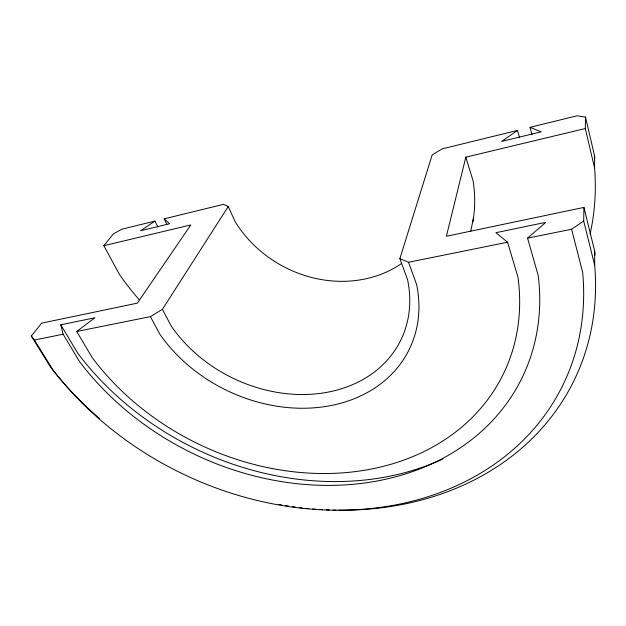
<?xml version="1.0" encoding="UTF-8"?>
<svg xmlns="http://www.w3.org/2000/svg" width="626" height="626" viewBox="0 0 626 626"><rect width="100%" height="100%" fill="white"/><g stroke="black" fill="none" stroke-linecap="round" stroke-linejoin="round"><path stroke-width="0.94" d="M338.893 510.19A314.471 255.948 26.7 0 0 594.7 265.338L583.698 221.017L583.933 207.409L446.393 236.276L465.814 157.173L585.318 128.533L585.513 117.062L577.133 115.787L530.042 127.328L531.998 134.7M470.768 231.111L473.514 217.817M166.766 224.108L164.153 218.85L223.49 204.35L228.24 206.525L162.408 309.346L171.148 325.919A134.793 108.024 26.1 0 0 328.407 392.056A134.793 108.024 26.1 0 0 407.565 279.681L399.873 258.655L432.159 154.951L442.073 148.902L517.538 130.396L519.564 137.806M99.346 418.379A314.471 255.948 26.7 0 1 50.589 367.172L31.3 336.06L41.676 323.141L137.337 303.148L190.813 224.937L103.853 245.697L119.441 274.438A268.57 235.102 28.8 0 0 139.152 299.658M103.853 245.697L113.212 234.046L121.687 229.233L154.943 221.103L157.948 227.058M527.569 238.162L545.762 222.355L495.902 232.692L507.569 242.215L517.96 277.138A245.063 197.002 26.3 0 1 369.669 469.351A245.063 197.002 26.3 0 1 91.967 357.297L76.755 331.475L94.925 317.765L60.777 324.808L63.132 334.221L79.486 361.538A264.313 212.871 26.4 0 0 377.392 480.94A264.313 212.871 26.4 0 0 538.235 275.628L527.569 238.162L571.601 229.241L583.698 221.017M517.538 130.396L501.629 141.413L541.2 131.828L530.042 127.328M154.943 221.103L140.553 230.759L169.638 223.732L164.153 218.85M76.755 331.475L150.396 316.631L162.408 309.346M399.873 258.655L408.551 262.271L507.569 242.215M31.3 336.06L34.438 340.004L63.132 334.221M34.438 340.004L53.288 370.435A306.075 247.63 26.5 0 0 394.192 505.151A306.075 247.63 26.5 0 0 582.657 272.302L571.601 229.241M60.777 324.808L77.671 353.111A275.385 224.421 26.6 0 0 442.942 459.007M150.396 316.631L159.857 334.237A146.703 117.054 26.1 0 0 330.505 405.632A146.703 117.054 26.1 0 0 416.666 284.72L408.551 262.271M228.24 206.525L235.071 221.502A113.29 98.947 28.4 0 0 401.469 263.554M465.814 157.173L473.115 180.961A153.096 132.79 28.1 0 1 472.912 221.721M583.933 207.409L594.684 251.065A307.773 253.248 26.9 0 1 594.99 255.072M585.318 128.533L594.583 168.073A268.57 235.102 28.8 0 1 590.115 233.811M585.513 117.062L594.567 155.944A262.803 232.09 29.2 0 1 594.786 158.926M594.567 155.944L594.583 168.073M594.684 251.065L594.7 265.338M336.013 510.151A314.471 255.948 26.7 0 1 333.126 510.088M329.26 509.963A314.471 255.948 26.7 0 1 326.357 509.846M322.484 509.642A314.471 255.948 26.7 0 1 319.573 509.47M315.684 509.188A314.471 255.948 26.7 0 1 312.757 508.954M308.868 508.602A314.471 255.948 26.7 0 1 305.95 508.304M302.061 507.874A314.471 255.948 26.7 0 1 299.15 507.522M295.269 507.021A314.471 255.948 26.7 0 1 292.373 506.614M288.508 506.035A314.471 255.948 26.7 0 1 285.628 505.573M281.794 504.932A314.471 255.948 26.7 0 1 278.93 504.415"/></g></svg>
